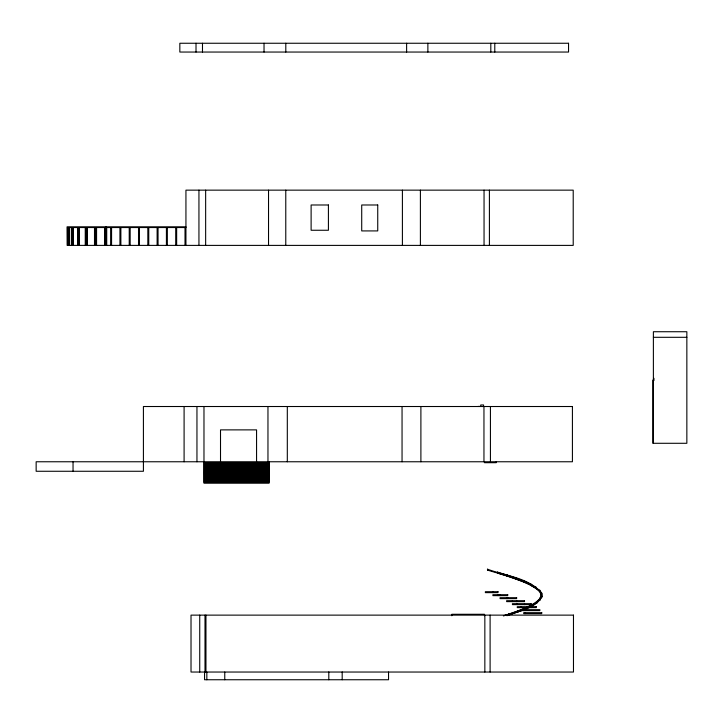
<?xml version="1.0" encoding="UTF-8"?>
<svg xmlns="http://www.w3.org/2000/svg" width="723" height="723" viewBox="0 0 723 723"><rect width="100%" height="100%" fill="white"/><g stroke="black" fill="none" stroke-linecap="round" stroke-linejoin="round"><path stroke-width="1.08" d="M531.125 584.166L530.321 584.166L530.402 585.097L523.795 582.105L523.795 581.175L524.518 581.175L524.518 582.105L507.718 576.114L487.519 570.122L487.519 569.191C505.567 576.014 528.802 577.523 541.735 593.158L541.861 596.15L540.253 599.141L536.927 602.142L536.05 602.142L539.367 599.141L540.949 596.15L541.861 596.15L541.861 597.081C534.686 608.838 518.843 610.836 506.977 615.716M536.05 603.072L536.927 603.072L536.927 602.142L532.001 605.133L532.001 606.064L531.179 606.064L531.179 605.133L536.114 602.142L536.05 603.072L539.367 600.072L540.94 596.15M531.179 606.064L535.291 603.569M524.862 609.064L531.26 606.064L531.26 605.133L524.862 608.133L532.001 605.133L531.179 605.133M517.261 612.056L525.594 609.064L525.594 608.133L517.894 611.125L517.894 612.056L517.261 612.056L517.261 611.125L524.961 608.133M517.261 611.125L517.894 611.125L509.109 614.125L509.109 615.056L508.603 614.125L517.388 611.125L517.388 612.056L509.579 614.722M503.389 615.788L508.739 614.125M503.768 615.788L509.109 614.125L508.603 614.125M67.049 226.805L185.938 226.805M185.938 227.546L67.049 227.546L67.149 245.395L573.212 245.395L573.212 190.149L185.938 190.149L185.938 245.395M653.384 337.307L686.85 337.307M477.921 406.434L480.75 406.434L480.75 404.979L483.579 404.979L483.579 406.434M203.976 462.837L269.073 462.837M203.976 463.913L269.073 463.913M203.976 464.979L269.073 464.979M203.976 466.055L269.073 466.055M203.976 467.121L269.073 467.121M203.976 468.197L269.073 468.197M203.976 469.272L269.073 469.272M203.976 470.339L269.073 470.339M203.976 471.414L269.073 471.414M203.976 472.49L269.073 472.49M203.976 473.556L269.073 473.556M203.976 474.631L269.073 474.631M203.976 475.707L269.073 475.707M203.976 476.773L269.073 476.773M203.976 477.849L269.073 477.849M203.976 478.915L269.073 478.915M203.976 479.991L269.073 479.991M203.976 481.066L269.073 481.066M203.976 482.133L269.073 482.133M487.519 569.191L487.519 570.122M497.632 572.182L497.632 573.113L497.632 572.182L507.356 575.183L507.356 576.114L497.632 573.113M507.221 575.183L507.718 575.183L507.221 576.114L507.221 575.183L516.15 578.174L516.15 579.105L507.221 576.114M516.023 578.174L516.638 578.174L516.638 579.105L516.023 579.105L516.023 578.174L523.904 581.175L523.904 582.105L516.023 579.105M523.795 582.105L524.518 582.105M537.713 589.29L530.321 585.097L535.481 588.088L535.481 587.166L530.321 584.166M535.418 587.166L536.285 587.166L536.285 588.088L535.418 588.088L535.418 587.166L538.978 590.158L540.822 593.158L540.94 597.081L541.861 597.081L541.735 593.158L540.804 593.158L540.822 594.08L541.735 594.08L539.855 590.158L538.942 590.158L540.822 594.08M539.855 591.089L538.942 591.089L535.418 588.088M539.331 599.141L540.253 599.141L540.253 600.072L539.331 600.072L539.331 599.141L539.367 600.072M521.075 609.679L523.244 609.679M521.075 610.61L539.855 610.61L539.855 609.679L523.696 609.679L523.696 610.61M523.795 581.175L530.402 584.166M525.458 582.53L531.125 585.097M653.954 378.319L653.954 380.56M653.384 443.289L653.384 331.73L686.85 331.73L686.85 443.289L652.806 443.289L652.806 380.072M531.125 606.687L531.125 607.618M525.079 612.679L525.079 613.61M524.518 603.687L524.518 604.618M521.075 606.687L521.075 607.618M517.279 603.687L517.279 604.618M516.638 600.696L516.638 601.626M512.417 600.696L512.417 601.626M507.718 597.695L507.718 598.626M506.624 597.695L506.624 598.626M500.063 594.704L500.063 595.635M497.984 594.704L497.984 595.635M497.776 572.182L497.776 573.113M496.204 461.762L496.204 462.693L484.482 462.693L484.482 461.762M494.785 43.253L494.785 52.047M492.905 591.703L492.905 592.634M490.809 43.253L490.809 52.047M490.429 406.516L490.429 461.762M490.104 615.128L490.104 672.038M489.408 190.149L489.408 245.395M484.844 615.128L484.844 672.038M484.464 615.743L484.464 614.279L451.83 614.279L451.83 615.743M484.049 190.149L484.049 245.395M483.958 406.516L483.958 461.762M427.871 43.253L427.871 52.047M420.894 406.516L420.894 461.762M420.397 190.149L420.397 245.395M406.615 43.253L406.615 52.047M402.404 190.149L402.404 245.395M402.051 406.516L402.051 461.762M388.54 672.038L388.54 679.747L204.555 679.747L204.555 672.038M342.187 671.947L342.187 679.747M328.802 671.947L328.802 679.747M287.311 406.516L287.311 461.762M285.802 43.253L285.802 52.047M285.775 190.149L285.775 245.395M269.073 461.762L269.073 483.208L203.976 483.208L203.976 406.516M268.531 190.149L268.531 245.395M267.962 406.516L267.962 461.762M264.031 43.253L264.031 52.047M256.566 461.762L256.566 429.878L220.515 429.878L220.515 461.762M224.763 672.038L224.763 679.747M206.841 672.038L206.841 679.747M205.956 615.128L205.956 672.038M205.648 190.149L205.648 245.395M204.998 615.128L204.998 672.038M202.485 43.253L202.485 52.047M199.738 615.128L199.738 672.038M198.942 190.149L198.942 245.395M196.954 406.516L196.954 461.762M196.014 43.253L196.014 52.047M185.016 227.546L185.016 245.395M184.094 406.516L184.094 461.762M176.647 227.546L176.647 245.395M175.716 227.546L175.716 245.395M167.347 227.546L167.347 245.395M166.417 227.546L166.417 245.395M158.048 227.546L158.048 245.395M157.126 227.546L157.126 245.395M148.757 227.546L148.757 245.395M147.826 227.546L147.826 245.395M139.458 227.546L139.458 245.395M138.527 227.546L138.527 245.395M130.158 227.546L130.158 245.395M129.227 227.546L129.227 245.395M120.868 227.546L120.868 245.395M119.937 227.546L119.937 245.395M111.568 227.546L111.568 245.395M110.637 227.546L110.637 245.395M106.715 227.546L106.715 245.395M105.865 226.805L105.865 227.546M105.703 226.805L105.784 245.395M105.657 227.546L105.657 245.395M105.016 227.546L105.016 245.395M104.763 227.546L104.763 245.395M96.566 227.546L96.566 245.395M96.313 227.546L96.313 245.395M95.319 227.546L95.418 245.395M94.957 227.546L94.957 245.395M94.505 227.546L94.505 245.395M87.302 227.546L87.302 245.395M86.841 227.546L86.841 245.395M86.028 227.546L86.028 245.395M85.947 227.546L85.947 245.395M85.26 227.546L85.26 245.395M79.449 227.546L79.449 245.395M78.816 227.546L78.816 245.395M78.129 227.546L78.129 245.395M78.066 227.546L78.066 245.395M77.542 227.546L77.542 245.395M73.439 227.546L73.439 245.395M73.041 461.762L73.041 471.269M72.671 227.546L72.671 245.395M72.155 227.546L72.101 245.395M71.785 227.546L71.785 245.395M69.616 227.546L69.616 245.395M69.318 245.395L69.3 227.546L69.209 245.395M68.748 227.546L68.748 245.395M68.396 227.546L68.423 245.395M68.287 227.546L68.179 245.395M568.549 43.253L179.837 43.253L179.837 52.047L568.549 52.047L568.549 43.253M328.414 204.989L311.116 204.989L311.116 230.257L328.414 230.257L328.414 204.989M377.74 204.989L361.717 204.989L361.717 230.917L377.74 230.917L377.74 204.989M572.417 406.516L143.416 406.516L143.416 471.269L36.15 471.269L36.15 461.762L572.417 461.762L572.417 406.516M497.984 591.703L485.368 591.703L485.368 592.634L497.984 592.634L497.984 591.703M507.718 594.704L492.905 594.704L492.905 595.635L507.718 595.635L507.718 594.704M516.638 597.695L500.063 597.695L500.063 598.626L516.638 598.626L516.638 597.695M524.518 600.696L506.624 600.696L506.624 601.626L524.518 601.626L524.518 600.696M531.125 603.687L512.417 603.687L512.417 604.618L531.125 604.618L531.125 603.687M536.285 606.687L517.279 606.687L517.279 607.618L536.285 607.618L536.285 606.687M541.735 612.679L523.696 612.679L523.696 613.61L541.735 613.61L541.735 612.679M573.475 615.128L191.017 615.128L191.017 672.038L573.475 672.038L573.475 615.128"/></g></svg>
